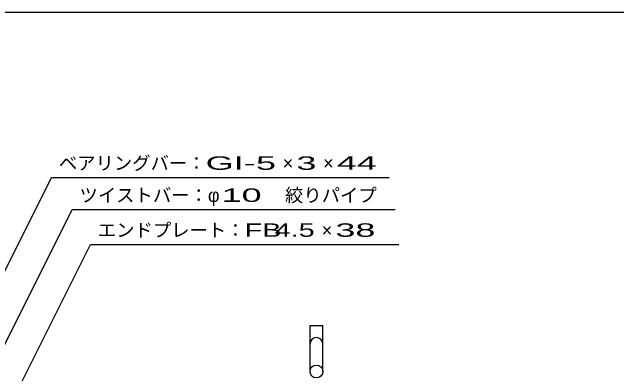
# Model space of a CAD drawing. Units: millimetres, scale not verified. Extents: x -1456 to 1389, y -1026 to 839.
# Drawn here: x -839 to -180, y 444 to 839 of the extents above; entities that cross this region are included whole.
import ezdxf
from ezdxf.enums import TextEntityAlignment as Align

# ---------------------------------------------------------------- set-up
doc = ezdxf.new("R2010")
doc.units = ezdxf.units.MM
doc.header["$LTSCALE"] = 8
for name, color, linetype, lineweight in [('0_2', 150, 'Continuous', 25), ('19', 6, 'Continuous', 25), ('22', 4, 'Continuous', 25)]:
    doc.layers.add(name, color=color, linetype=linetype, lineweight=lineweight)
doc.styles.add('ベクトル', font='')
doc.styles.get('ベクトル').set_extended_font_data('ベクトル')

msp = doc.modelspace()

# ---------------------------------------------------------------- linework, layer by layer
at = {"layer": '0_2'}
msp.add_line((-1379.2, 838.8), (1388.8, 838.8), dxfattribs=at)
at = {"layer": '19'}
for p, q in [((-514, 447.127), (-514, 497.127)), ((-514, 497.127), (-500, 497.127)), ((-500, 447.127), (-500, 497.127))]:
    msp.add_line(p, q, dxfattribs=at)
msp.add_circle((-507, 447.127), 7, dxfattribs=at)
msp.add_arc((-507, 477.127), 7, 0, 180, dxfattribs=at)
at = {"layer": '22'}
for p, q in [((-971, 308.127), (-795.75, 658.627)), ((-795.75, 658.627), (-427.75, 658.627)), ((-906, 358.127), (-773.25, 623.627)), ((-773.25, 623.627), (-421.25, 623.627)), ((-831, 430.127), (-753.25, 585.627)), ((-753.25, 585.627), (-417.25, 585.627))]:
    msp.add_line(p, q, dxfattribs=at)

# ---------------------------------------------------------------- texts
at = {"layer": '22', "color": 2, "style": 'ベクトル'}
for s, p in [('ベアリングバー：', (-787.75, 674.227)), ('×', (-543.75, 674.227)), ('×', (-499.75, 674.227)), ('ツイストバー：', (-765.25, 639.227)), ('絞りパイプ', (-541.25, 639.227)), ('φ', (-625.25, 639.227)), ('エンドプレート：', (-745.25, 601.227)), ('×', (-501.25, 601.227))]:
    msp.add_text(s, height=14.66, dxfattribs=at).set_placement(p, align=Align.MIDDLE_LEFT)
for s, width, p in [('GI-', 2, (-627.75, 674.227)), (' 5 ', 2, (-583.75, 674.227)), (' 3 ', 2, (-539.75, 674.227)), (' 44 ', 2, (-495.75, 674.227)), (' 10 ', 2, (-621.25, 639.227)), ('FB', 1.6, (-585.25, 601.227)), (' 4.5 ', 1.6, (-561.25, 601.227)), (' 38 ', 2, (-497.25, 601.227))]:
    msp.add_text(s, height=14.66, dxfattribs=dict(at, width=width)).set_placement(p, align=Align.MIDDLE_LEFT)

doc.saveas('drawing.dxf')
